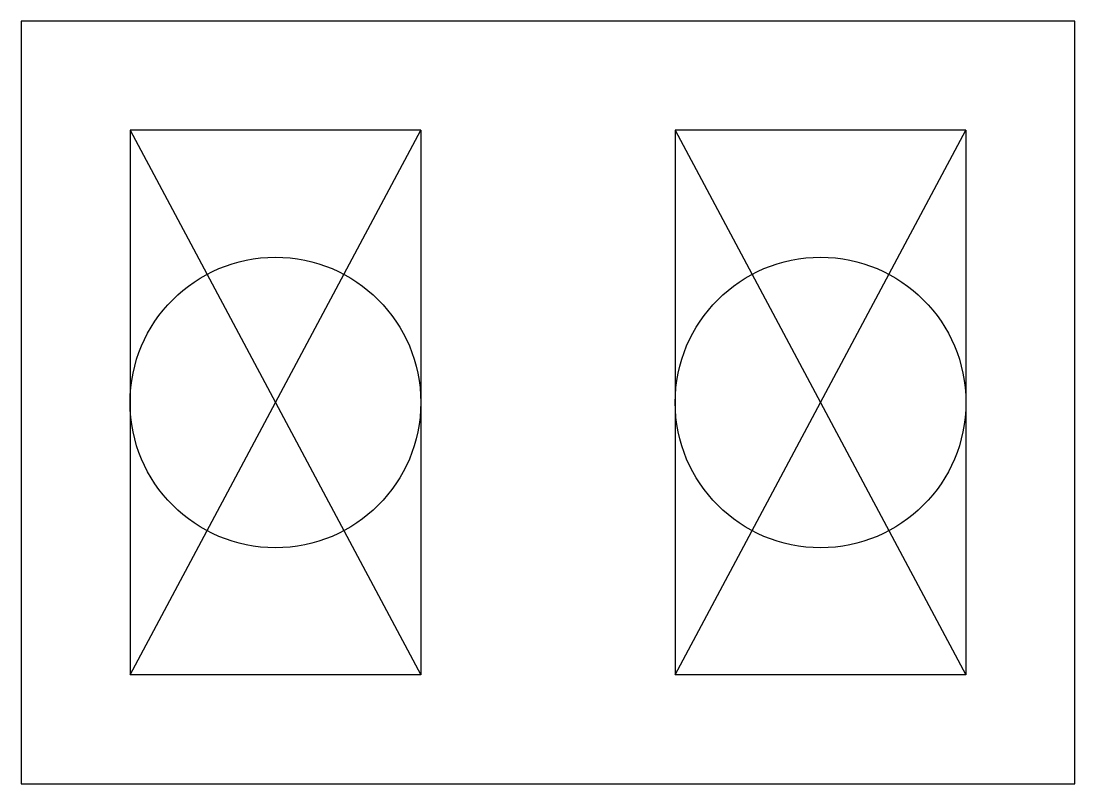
# Model space of a CAD drawing. Extents: x -0.7 to 2.2, y -1.05 to 1.05.
import ezdxf

# ---------------------------------------------------------------- set-up
doc = ezdxf.new("R2010")
doc.units = 0
doc.linetypes.add('虚线', pattern=[2, 1, -1])
for name, color, linetype in [('粗实线层', 7, 'CONTINUOUS'), ('细实线层', 7, 'CONTINUOUS'), ('虚线层', 6, '虚线')]:
    doc.layers.add(name, color=color, linetype=linetype)

msp = doc.modelspace()

# ---------------------------------------------------------------- linework, layer by layer
at = {"layer": '粗实线层'}
for p, q in [((-0.7, 1.05), (-0.7, -1.05)), ((2.2, 1.05), (-0.7, 1.05)), ((2.2, -1.05), (2.2, 1.05)), ((-0.7, -1.05), (2.2, -1.05))]:
    msp.add_line(p, q, dxfattribs=at)
for centre in [(0, 0), (1.5, 0)]:
    msp.add_circle(centre, 0.4, dxfattribs=at)
at = {"layer": '细实线层'}
for p, q in [((-0.4, 0.75), (-0.4, -0.75)), ((0.4, 0.75), (-0.4, 0.75)), ((-0.4, 0.75), (0.4, -0.75)), ((-0.4, -0.75), (0.4, 0.75)), ((0.4, 0.75), (0.4, -0.75)), ((1.1, 0.75), (1.1, -0.75)), ((1.9, 0.75), (1.1, 0.75)), ((1.1, 0.75), (1.9, -0.75)), ((1.1, -0.75), (1.9, 0.75)), ((1.9, 0.75), (1.9, -0.75)), ((0.4, -0.75), (-0.4, -0.75)), ((1.9, -0.75), (1.1, -0.75))]:
    msp.add_line(p, q, dxfattribs=at)
at = {"layer": '虚线层'}
msp.add_lwpolyline([(-0.7, 1.05), (-0.7, -1.05), (2.2, -1.05), (2.2, 1.05)], close=True, dxfattribs=at)

doc.saveas('drawing.dxf')
